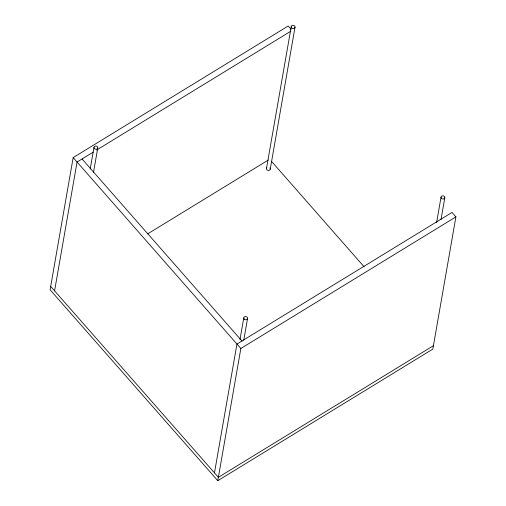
<?xml version="1.0" encoding="UTF-8"?>
<svg xmlns="http://www.w3.org/2000/svg" width="506" height="506" viewBox="0 0 506 506"><rect width="100%" height="100%" fill="white"/><g stroke="black" fill="none" stroke-linecap="round" stroke-linejoin="round"><path stroke-width="0.76" d="M291.146 29.304L288.224 25.977L73.168 157.587L50.094 289.793L217.776 480.7L432.832 349.083L455.906 216.884L452.01 212.444L236.953 344.055L214.468 472.87M54.585 290.842L77.064 162.028L93.243 152.129M90.207 169.048L93.996 147.341M93.439 172.736L97.772 147.923M266.479 168.517L291.247 26.622M239.989 339.583L243.784 317.869M270.255 169.105L295.023 27.204M217.776 480.7L240.85 348.495L455.906 216.884M243.765 340.165L247.56 318.451M436.564 222.741L441.036 197.15M441.017 219.446L444.812 197.732M96.614 150.067L290.773 31.239M147.619 233.905L268.294 160.054M433.427 345.693L218.371 477.31L50.682 286.402M271.469 161.313L364.162 266.845M82.067 158.966L241.957 341M73.168 157.587L240.85 348.495M269.869 167.891A1.91 1.607 9.9 0 1 269.666 170.054A1.91 1.607 9.9 0 1 267.092 169.946A1.91 1.607 9.9 0 1 266.852 167.764M441.422 198.358A1.91 1.607 9.9 0 0 444.685 198.137A1.91 1.607 9.9 0 0 442.655 195.828A1.91 1.607 9.9 0 0 441.422 198.358M291.633 27.83A1.91 1.607 9.9 0 0 294.897 27.609A1.91 1.607 9.9 0 0 292.873 25.3A1.91 1.607 9.9 0 0 291.633 27.83M94.382 148.549A1.91 1.607 9.9 0 0 97.645 148.328A1.91 1.607 9.9 0 0 95.621 146.019A1.91 1.607 9.9 0 0 94.382 148.549M244.17 319.077A1.91 1.607 9.9 0 0 247.434 318.856A1.91 1.607 9.9 0 0 245.404 316.547A1.91 1.607 9.9 0 0 244.17 319.077"/></g></svg>
